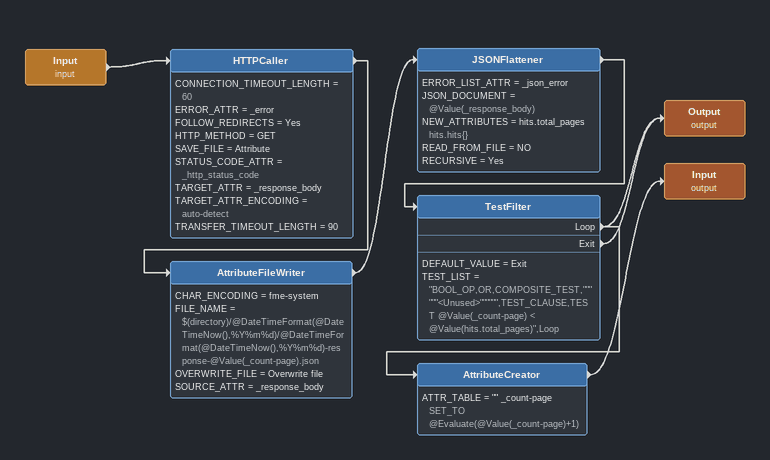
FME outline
Input (input)
    -> HTTPCaller
HTTPCaller
    CONNECTION_TIMEOUT_LENGTH = 60
    ERROR_ATTR = _error
    FOLLOW_REDIRECTS = Yes
    HTTP_METHOD = GET
    SAVE_FILE = Attribute
    STATUS_CODE_ATTR = _http_status_code
    TARGET_ATTR = _response_body
    TARGET_ATTR_ENCODING = auto-detect
    TRANSFER_TIMEOUT_LENGTH = 90
    -> AttributeFileWriter
AttributeFileWriter
    CHAR_ENCODING = fme-system
    FILE_NAME = $(directory)/@DateTimeFormat(@DateTimeNow(),%Y%m%d)/@DateTimeFormat(@DateTimeNow(),%Y%m%d)-response-@Value(_count-page).json
    OVERWRITE_FILE = Overwrite file
    SOURCE_ATTR = _response_body
    -> JSONFlattener
JSONFlattener
    ERROR_LIST_ATTR = _json_error
    JSON_DOCUMENT = @Value(_response_body)
    NEW_ATTRIBUTES = hits.total_pages hits.hits{}
    READ_FROM_FILE = NO
    RECURSIVE = Yes
    -> TestFilter
TestFilter
    DEFAULT_VALUE = Exit
    TEST_LIST = "BOOL_OP,OR,COMPOSITE_TEST,""""""<Unused>"""""",TEST_CLAUSE,TEST @Value(_count-page) < @Value(hits.total_pages)",Loop
    Loop -> AttributeCreator
    Loop -> Output (output)
    Exit -> Output (output)
Output (output)
AttributeCreator
    ATTR_TABLE = "" _count-page SET_TO @Evaluate(@Value(_count-page)+1)
    -> Input (output)
Input (output)
